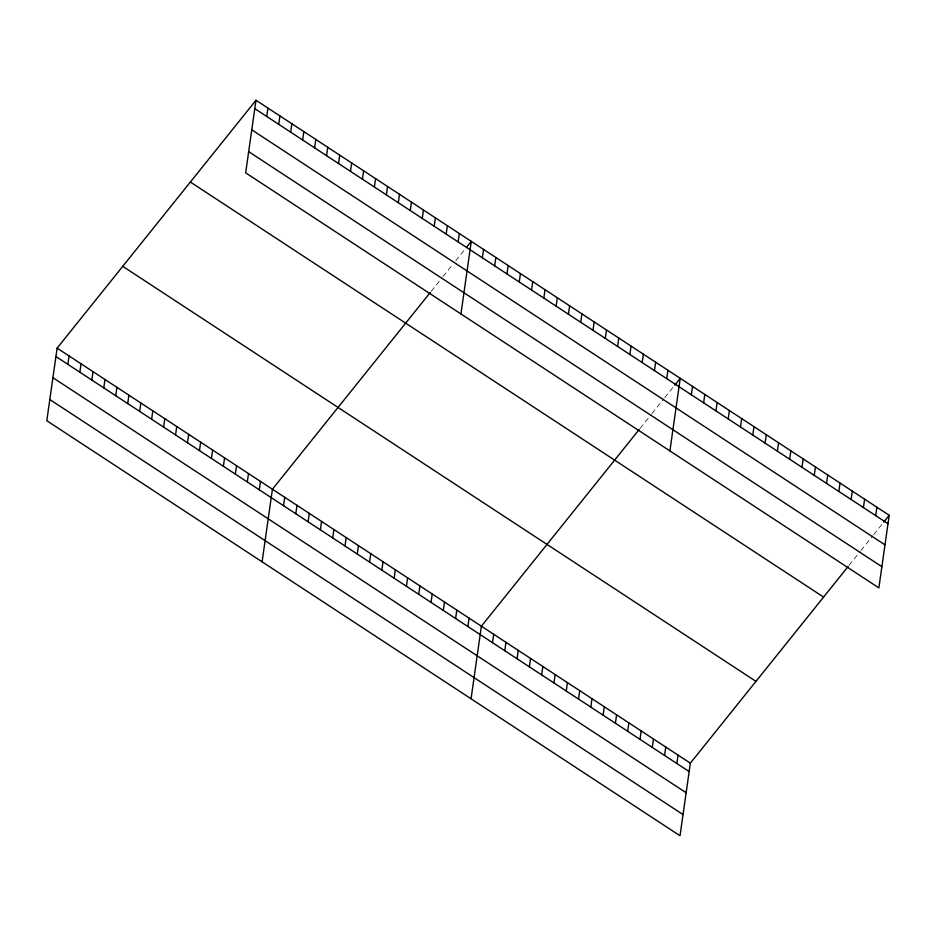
<?xml version="1.0" encoding="UTF-8"?>
<svg xmlns="http://www.w3.org/2000/svg" width="936" height="936" viewBox="0 0 936 936"><rect width="100%" height="100%" fill="white"/><g stroke="black" fill="none" stroke-linecap="round" stroke-linejoin="round"><path stroke-width="0.7" stroke-dasharray="4.68 3.51" d="M431.18 291.342L442.108 277.711M443.02 276.576L453.047 264.081M455.785 260.676L464.899 249.315M640.142 428.314L651.07 414.683M651.982 413.548L663.835 398.771M664.747 397.636L673.861 386.275M849.092 565.274L860.032 551.643M860.944 550.508L872.797 535.743M873.709 534.608L882.823 523.247"/><path stroke-width="1.4" d="M255.984 100.246L245.653 172.832L878.869 587.878L889.2 515.291L255.984 100.246L57.131 348.122L46.8 420.709L680.016 835.754L690.347 763.168L848.192 566.42M67.895 364.361L69.088 355.961M79.852 372.2L81.058 363.8M91.822 380.039L93.015 371.639M103.779 387.878L104.972 379.478M115.736 395.717L116.93 387.317M127.706 403.556L128.899 395.167M139.663 411.395L140.856 403.006M151.62 419.234L152.814 410.845M163.578 427.073L164.783 418.685M175.547 434.912L176.74 426.524M187.504 442.751L188.698 434.362M199.462 450.59L200.655 442.201M211.431 458.441L212.624 450.04M266.748 116.473L267.942 108.085M223.388 466.28L224.581 457.88M278.706 124.312L279.911 115.924M235.345 474.119L236.539 465.719M290.675 132.151L291.868 123.763M247.303 481.958L248.508 473.557M302.632 139.99L303.826 131.602M259.272 489.797L260.465 481.396M314.59 147.829L315.783 139.441M262.092 561.822L272.423 489.235L430.267 292.488M326.559 155.668L327.752 147.28M283.526 505.686L284.719 497.297M338.516 163.507L339.709 155.119M295.811 513.747L297.004 505.358M350.474 171.358L351.667 162.958M308.108 521.808L309.301 513.408M362.431 179.197L363.636 170.797M320.393 529.858L321.586 521.469M374.4 187.036L375.593 178.636M332.69 537.919L333.883 529.519M386.357 194.875L387.551 186.475M344.986 545.98L346.18 537.58M398.315 202.714L399.508 194.314M357.271 554.03L358.465 545.641M410.284 210.553L411.477 202.153M369.568 562.091L370.761 553.691M422.241 218.392L423.435 209.992M381.853 570.141L383.046 561.752M434.199 226.231L435.392 217.842M394.15 578.202L395.343 569.813M446.156 234.07L447.361 225.681M406.435 586.264L407.64 577.863M458.125 241.909L459.319 233.52M418.731 594.313L419.925 585.924M460.945 313.946L471.276 241.359L466.725 247.034M431.028 602.375L432.221 593.974M482.379 257.809L483.573 249.409M443.313 610.436L444.506 602.035M494.664 265.859L495.858 257.47M455.61 618.485L456.803 610.096M506.961 273.92L508.154 265.531M467.895 626.547L469.1 618.146M519.246 281.982L520.439 273.581M471.054 698.794L481.385 626.207L639.23 429.448M531.543 290.031L532.736 281.642M492.488 642.658L493.681 634.257M543.828 298.093L545.033 289.692M504.773 650.719L505.966 642.318M556.124 306.154L557.318 297.753M517.07 658.768L518.263 650.38M568.421 314.204L569.615 305.815M529.355 666.83L530.548 658.429M580.706 322.265L581.899 313.864M541.651 674.879L542.845 666.49M593.003 330.314L594.196 321.925M553.936 682.941L555.142 674.552M605.288 338.376L606.493 329.987M566.233 691.002L567.427 682.601M617.584 346.437L618.778 338.036M578.53 699.052L579.723 690.663M629.881 354.487L631.075 346.098M590.815 707.113L592.008 698.712M642.166 362.548L643.36 354.147M603.112 715.174L604.305 706.774M654.463 370.609L655.656 362.209M615.397 723.224L616.602 714.835M666.748 378.659L667.941 370.27M627.693 731.285L628.887 722.885M669.907 450.906L680.238 378.32L674.774 385.141M639.99 739.335L641.183 730.946M691.341 394.77L692.535 386.381M652.275 747.396L653.468 739.007M703.626 402.831L704.82 394.442M664.572 755.457L665.765 747.057M715.923 410.892L717.116 402.492M676.857 763.507L678.05 755.118M728.208 418.942L729.401 410.553M740.505 427.003L741.698 418.603M752.79 435.053L753.995 426.664M765.086 443.114L766.28 434.725M777.383 451.175L778.577 442.775M789.668 459.225L790.861 450.836M801.965 467.286L803.158 458.886M814.25 475.348L815.443 466.947M826.547 483.397L827.74 475.008M838.843 491.458L840.037 483.058M851.128 499.508L852.322 491.119M863.425 507.569L864.618 499.18M875.71 515.631L876.903 507.23M883.736 522.101L889.2 515.291M254.791 108.634L888.007 523.68M251.772 129.823L884.988 544.869M248.672 151.644L881.887 566.689M190.359 182.04L823.575 597.086M122.756 266.327L755.972 681.373M57.131 348.122L690.347 763.168M55.938 356.522L689.153 771.568M52.919 377.699L686.135 792.745M49.819 399.532L683.034 814.577"/></g></svg>
